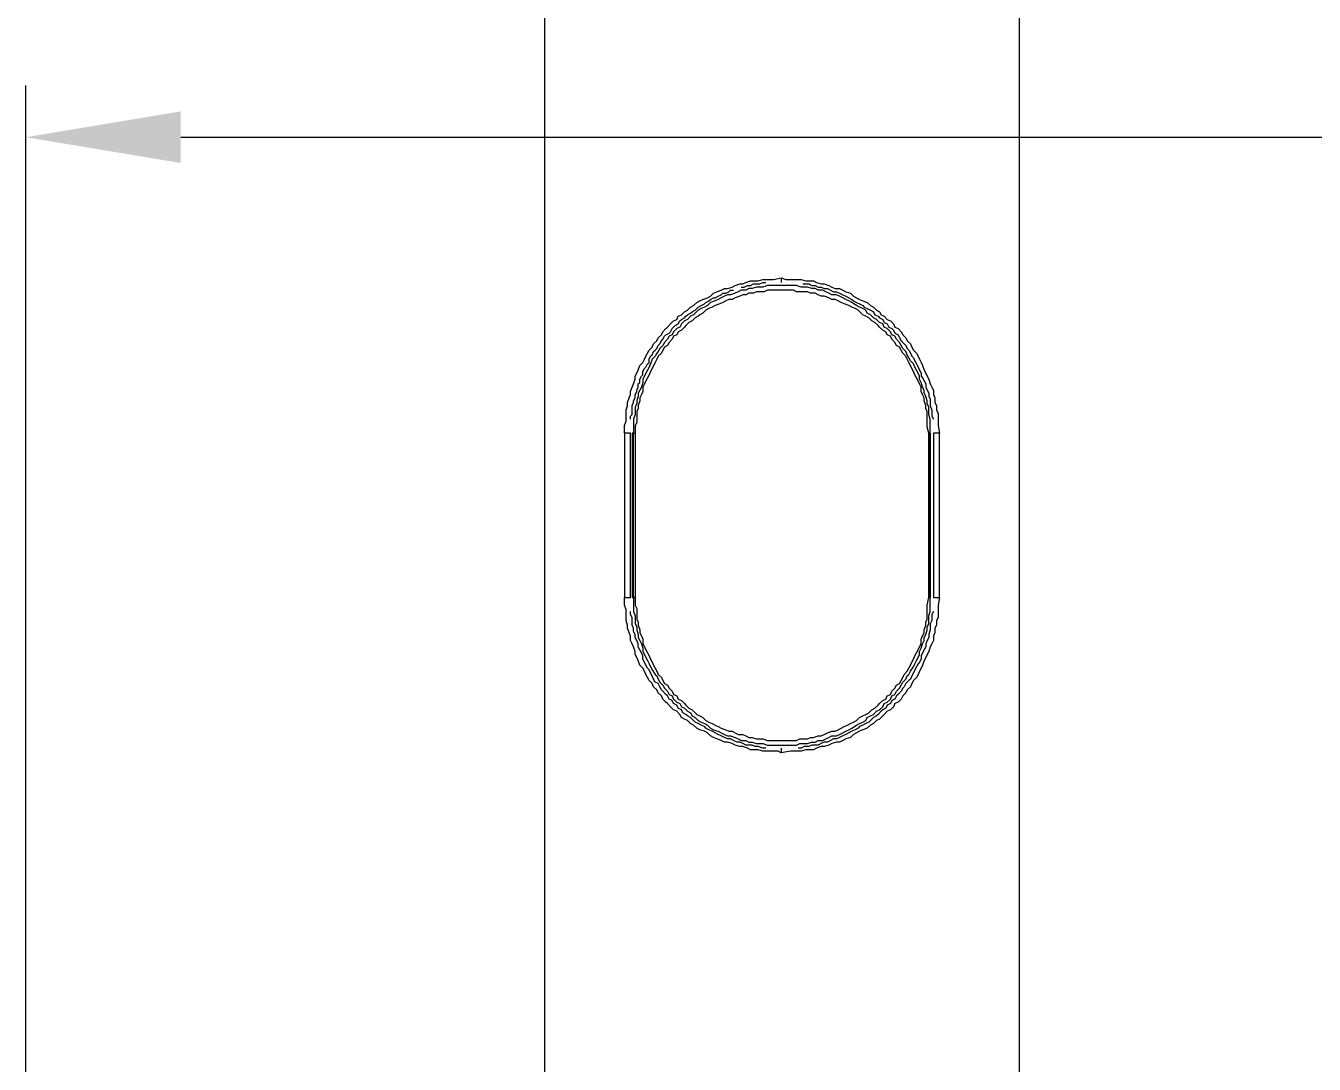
# Model space of a CAD drawing. Extents: x -1585 to -1165, y -4178 to -3881.
# Drawn here: x -1425.7 to -1400.76, y -4014.08 to -3993.98 of the extents above; entities that cross this region are included whole.
import ezdxf

# ---------------------------------------------------------------- set-up
doc = ezdxf.new("R2010")
doc.units = 0
doc.header["$LTSCALE"] = 7
doc.layers.add('DIM', color=2, linetype='CONTINUOUS')
doc.layers.add('DWG', color=7, linetype='CONTINUOUS')

msp = doc.modelspace()

# ---------------------------------------------------------------- linework, layer by layer
at = {"layer": 'DIM', "ltscale": 0.6}
for p, q in [((-1425.7, -4021.961), (-1425.7, -3995.141)), ((-1422.7, -3996.141), (-1346.307, -3996.141))]:
    msp.add_line(p, q, dxfattribs=at)
msp.add_solid([(-1422.7, -3995.641), (-1422.7, -3996.641), (-1425.7, -3996.141)], dxfattribs=at)
at = {"layer": 'DWG'}
for points in [[(-1406.466, -4033.522), (-1406.466, -3967.18), (-1415.659, -3967.18), (-1415.659, -4033.522)], [(-1413.993, -4001.868), (-1414.023, -4001.868), (-1414.053, -4001.868), (-1414.082, -4001.868), (-1414.112, -4001.868), (-1414.112, -4005.051), (-1414.082, -4005.051), (-1414.053, -4005.051), (-1414.023, -4005.051), (-1413.993, -4005.051)], [(-1413.963, -4005.051), (-1413.934, -4005.051), (-1413.934, -4001.868), (-1413.963, -4001.868)], [(-1408.192, -4005.051), (-1408.192, -4001.868)], [(-1408.132, -4001.868), (-1408.132, -4005.051), (-1408.103, -4005.051), (-1408.073, -4005.051), (-1408.043, -4005.051), (-1408.013, -4005.051), (-1408.013, -4001.868), (-1408.043, -4001.868), (-1408.073, -4001.868), (-1408.103, -4001.868)]]:
    msp.add_lwpolyline(points, close=True, dxfattribs=at)
for points in [[(-1414.112, -4001.868), (-1414.112, -4001.719), (-1414.082, -4001.63), (-1414.082, -4001.571), (-1414.082, -4001.481), (-1414.082, -4001.422), (-1414.053, -4001.333), (-1414.053, -4001.273), (-1414.023, -4001.184), (-1413.993, -4001.124), (-1413.993, -4001.065), (-1413.963, -4000.976), (-1413.934, -4000.916), (-1413.904, -4000.827), (-1413.904, -4000.767), (-1413.874, -4000.708), (-1413.844, -4000.648), (-1413.815, -4000.559), (-1413.755, -4000.5), (-1413.725, -4000.44), (-1413.696, -4000.381), (-1413.666, -4000.321), (-1413.636, -4000.262), (-1413.577, -4000.202), (-1413.547, -4000.143), (-1413.487, -4000.083), (-1413.458, -4000.024), (-1413.398, -3999.964), (-1413.368, -3999.905), (-1413.309, -3999.845), (-1413.279, -3999.815), (-1413.22, -3999.756), (-1413.16, -3999.696), (-1413.101, -3999.667), (-1413.071, -3999.607), (-1413.011, -3999.577), (-1412.952, -3999.518), (-1412.892, -3999.488), (-1412.833, -3999.429), (-1412.773, -3999.399), (-1412.714, -3999.339), (-1412.654, -3999.31), (-1412.595, -3999.28), (-1412.506, -3999.25), (-1412.446, -3999.22), (-1412.387, -3999.161), (-1412.327, -3999.131), (-1412.238, -3999.101), (-1412.178, -3999.072), (-1412.119, -3999.072), (-1412.03, -3999.042), (-1411.97, -3999.012), (-1411.881, -3998.982), (-1411.821, -3998.982), (-1411.762, -3998.953), (-1411.673, -3998.923), (-1411.613, -3998.923), (-1411.524, -3998.923), (-1411.435, -3998.893), (-1411.375, -3998.893), (-1411.286, -3998.893), (-1411.226, -3998.893), (-1411.078, -3998.863), (-1410.988, -3998.893), (-1410.899, -3998.893), (-1410.84, -3998.893), (-1410.75, -3998.893), (-1410.691, -3998.893), (-1410.602, -3998.923), (-1410.542, -3998.923), (-1410.453, -3998.923), (-1410.393, -3998.953), (-1410.304, -3998.982), (-1410.245, -3998.982), (-1410.155, -3999.012), (-1410.096, -3999.042), (-1410.036, -3999.072), (-1409.947, -3999.072), (-1409.888, -3999.101), (-1409.828, -3999.131), (-1409.739, -3999.161), (-1409.679, -3999.22), (-1409.62, -3999.25), (-1409.56, -3999.28), (-1409.501, -3999.31), (-1409.412, -3999.339), (-1409.352, -3999.399), (-1409.293, -3999.429), (-1409.233, -3999.488), (-1409.174, -3999.518), (-1409.144, -3999.577), (-1409.084, -3999.607), (-1409.025, -3999.667), (-1408.965, -3999.696), (-1408.906, -3999.756), (-1408.876, -3999.815), (-1408.817, -3999.845), (-1408.757, -3999.905), (-1408.727, -3999.964), (-1408.668, -4000.024), (-1408.638, -4000.083), (-1408.579, -4000.143), (-1408.549, -4000.202), (-1408.519, -4000.262), (-1408.46, -4000.321), (-1408.43, -4000.381), (-1408.4, -4000.44), (-1408.37, -4000.5), (-1408.341, -4000.559), (-1408.311, -4000.648), (-1408.281, -4000.708), (-1408.251, -4000.767), (-1408.222, -4000.827), (-1408.192, -4000.916), (-1408.162, -4000.976), (-1408.132, -4001.035), (-1408.132, -4001.124), (-1408.103, -4001.184), (-1408.103, -4001.273), (-1408.073, -4001.333), (-1408.073, -4001.422), (-1408.043, -4001.481), (-1408.043, -4001.571), (-1408.043, -4001.63), (-1408.043, -4001.719), (-1408.013, -4001.868)], [(-1408.192, -4001.868), (-1408.192, -4001.719), (-1408.192, -4001.66), (-1408.192, -4001.6), (-1408.222, -4001.511), (-1408.222, -4001.452), (-1408.222, -4001.362), (-1408.251, -4001.303), (-1408.251, -4001.243), (-1408.281, -4001.154), (-1408.311, -4001.095), (-1408.311, -4001.035), (-1408.341, -4000.976), (-1408.37, -4000.886), (-1408.4, -4000.827), (-1408.4, -4000.767), (-1408.43, -4000.708), (-1408.46, -4000.648), (-1408.489, -4000.589), (-1408.519, -4000.529), (-1408.579, -4000.47), (-1408.608, -4000.41), (-1408.638, -4000.351), (-1408.668, -4000.291), (-1408.727, -4000.232), (-1408.757, -4000.172), (-1408.787, -4000.113), (-1408.846, -4000.053), (-1408.876, -3999.994), (-1408.936, -3999.964), (-1408.965, -3999.905), (-1409.025, -3999.845), (-1409.084, -3999.815), (-1409.114, -3999.756), (-1409.174, -3999.726), (-1409.233, -3999.667), (-1409.293, -3999.637), (-1409.352, -3999.577), (-1409.412, -3999.548), (-1409.441, -3999.488), (-1409.501, -3999.458), (-1409.56, -3999.429), (-1409.62, -3999.399), (-1409.709, -3999.339), (-1409.769, -3999.31), (-1409.828, -3999.28), (-1409.888, -3999.25), (-1409.947, -3999.22), (-1410.007, -3999.191), (-1410.096, -3999.191), (-1410.155, -3999.161), (-1410.215, -3999.131), (-1410.274, -3999.101), (-1410.364, -3999.101), (-1410.423, -3999.072), (-1410.483, -3999.072), (-1410.572, -3999.042), (-1410.631, -3999.042), (-1410.691, -3999.042), (-1410.78, -3999.012), (-1410.84, -3999.012), (-1410.929, -3999.012), (-1410.988, -3999.012), (-1411.078, -3999.012), (-1411.137, -3999.012), (-1411.197, -3999.012), (-1411.286, -3999.012), (-1411.345, -3999.012), (-1411.435, -3999.042), (-1411.494, -3999.042), (-1411.554, -3999.042), (-1411.643, -3999.072), (-1411.702, -3999.072), (-1411.762, -3999.101), (-1411.851, -3999.101), (-1411.911, -3999.131), (-1411.97, -3999.161), (-1412.059, -3999.191), (-1412.119, -3999.191), (-1412.178, -3999.22), (-1412.238, -3999.25), (-1412.297, -3999.28), (-1412.357, -3999.31), (-1412.446, -3999.339), (-1412.506, -3999.399), (-1412.565, -3999.429), (-1412.625, -3999.458), (-1412.684, -3999.488), (-1412.744, -3999.548), (-1412.773, -3999.577), (-1412.833, -3999.607), (-1412.892, -3999.667), (-1412.952, -3999.696), (-1413.011, -3999.756), (-1413.041, -3999.815), (-1413.101, -3999.845), (-1413.16, -3999.905), (-1413.19, -3999.964), (-1413.249, -3999.994), (-1413.279, -4000.053), (-1413.339, -4000.113), (-1413.368, -4000.172), (-1413.428, -4000.232), (-1413.458, -4000.291), (-1413.487, -4000.321), (-1413.517, -4000.381), (-1413.577, -4000.44), (-1413.606, -4000.529), (-1413.636, -4000.589), (-1413.666, -4000.648), (-1413.696, -4000.708), (-1413.725, -4000.767), (-1413.755, -4000.827), (-1413.755, -4000.886), (-1413.785, -4000.976), (-1413.815, -4001.035), (-1413.844, -4001.095), (-1413.844, -4001.154), (-1413.874, -4001.243), (-1413.874, -4001.303), (-1413.904, -4001.362), (-1413.904, -4001.452), (-1413.904, -4001.511), (-1413.934, -4001.6), (-1413.934, -4001.719), (-1413.934, -4001.868), (-1413.904, -4001.868), (-1413.904, -4005.051), (-1413.934, -4005.051), (-1413.934, -4005.2), (-1413.934, -4005.26), (-1413.934, -4005.319), (-1413.904, -4005.408), (-1413.904, -4005.468), (-1413.904, -4005.557), (-1413.874, -4005.617), (-1413.874, -4005.676), (-1413.844, -4005.765), (-1413.844, -4005.825), (-1413.815, -4005.884), (-1413.785, -4005.944), (-1413.755, -4006.033), (-1413.755, -4006.093), (-1413.725, -4006.152), (-1413.696, -4006.212), (-1413.666, -4006.271), (-1413.636, -4006.331), (-1413.606, -4006.39), (-1413.577, -4006.45), (-1413.517, -4006.539), (-1413.487, -4006.569), (-1413.458, -4006.628), (-1413.428, -4006.688), (-1413.368, -4006.747), (-1413.339, -4006.807), (-1413.279, -4006.866), (-1413.249, -4006.926), (-1413.19, -4006.955), (-1413.16, -4007.015), (-1413.101, -4007.074), (-1413.041, -4007.104), (-1413.011, -4007.164), (-1412.952, -4007.193), (-1412.892, -4007.253), (-1412.833, -4007.283), (-1412.803, -4007.342), (-1412.744, -4007.372), (-1412.684, -4007.431), (-1412.625, -4007.461), (-1412.565, -4007.491), (-1412.506, -4007.521), (-1412.446, -4007.58), (-1412.387, -4007.61), (-1412.297, -4007.64), (-1412.238, -4007.669), (-1412.178, -4007.699), (-1412.119, -4007.729), (-1412.059, -4007.729), (-1411.97, -4007.759), (-1411.911, -4007.788), (-1411.851, -4007.818), (-1411.762, -4007.818), (-1411.702, -4007.848), (-1411.643, -4007.848), (-1411.554, -4007.878), (-1411.494, -4007.878), (-1411.435, -4007.878), (-1411.345, -4007.907), (-1411.286, -4007.907), (-1411.197, -4007.907), (-1411.137, -4007.907), (-1411.078, -4007.907), (-1410.988, -4007.907), (-1410.929, -4007.907), (-1410.84, -4007.907), (-1410.78, -4007.907), (-1410.721, -4007.878), (-1410.631, -4007.878), (-1410.572, -4007.878), (-1410.483, -4007.848), (-1410.423, -4007.848), (-1410.364, -4007.818), (-1410.274, -4007.818), (-1410.215, -4007.788), (-1410.155, -4007.759), (-1410.096, -4007.729), (-1410.007, -4007.729), (-1409.947, -4007.699), (-1409.888, -4007.669), (-1409.828, -4007.64), (-1409.769, -4007.61), (-1409.709, -4007.58), (-1409.62, -4007.521), (-1409.56, -4007.491), (-1409.501, -4007.461), (-1409.441, -4007.431), (-1409.412, -4007.372), (-1409.352, -4007.342), (-1409.293, -4007.312), (-1409.233, -4007.253), (-1409.174, -4007.223), (-1409.114, -4007.164), (-1409.084, -4007.104), (-1409.025, -4007.074), (-1408.965, -4007.015), (-1408.936, -4006.955), (-1408.876, -4006.926), (-1408.846, -4006.866), (-1408.787, -4006.807), (-1408.757, -4006.747), (-1408.727, -4006.688), (-1408.668, -4006.628), (-1408.638, -4006.569), (-1408.608, -4006.539), (-1408.579, -4006.479), (-1408.519, -4006.39), (-1408.489, -4006.331), (-1408.46, -4006.271), (-1408.43, -4006.212), (-1408.4, -4006.152), (-1408.4, -4006.093), (-1408.37, -4006.033), (-1408.341, -4005.944), (-1408.311, -4005.884), (-1408.311, -4005.825), (-1408.281, -4005.765), (-1408.251, -4005.676), (-1408.251, -4005.617), (-1408.222, -4005.557), (-1408.222, -4005.468), (-1408.222, -4005.408), (-1408.192, -4005.319), (-1408.192, -4005.26), (-1408.192, -4005.2), (-1408.192, -4005.051), (-1408.222, -4005.051), (-1408.222, -4001.868), (-1408.192, -4001.868), (-1408.192, -4001.838)], [(-1411.851, -3999.042), (-1411.792, -3999.042), (-1411.732, -3999.012), (-1411.673, -3999.012), (-1411.613, -3998.982), (-1411.554, -3998.982), (-1411.494, -3998.982), (-1411.435, -3998.953), (-1411.375, -3998.953)], [(-1411.078, -3998.863), (-1411.078, -3998.893), (-1411.078, -3998.923), (-1411.078, -3998.953)], [(-1410.661, -3998.982), (-1410.602, -3998.982), (-1410.542, -3998.982), (-1410.483, -3999.012), (-1410.423, -3999.012), (-1410.364, -3999.042), (-1410.304, -3999.042), (-1410.245, -3999.072), (-1410.185, -3999.072), (-1410.126, -3999.101), (-1410.066, -3999.131), (-1410.007, -3999.131), (-1409.947, -3999.161), (-1409.888, -3999.191), (-1409.828, -3999.22), (-1409.769, -3999.25), (-1409.709, -3999.28), (-1409.679, -3999.31), (-1409.62, -3999.339), (-1409.56, -3999.369), (-1409.501, -3999.399), (-1409.471, -3999.429), (-1409.412, -3999.458), (-1409.352, -3999.488), (-1409.293, -3999.518), (-1409.263, -3999.577), (-1409.203, -3999.607), (-1409.174, -3999.637), (-1409.114, -3999.667), (-1409.084, -3999.726), (-1409.025, -3999.756), (-1408.995, -3999.815), (-1408.936, -3999.845), (-1408.906, -3999.875), (-1408.876, -3999.934), (-1408.817, -3999.964), (-1408.787, -4000.024), (-1408.757, -4000.083), (-1408.727, -4000.113), (-1408.668, -4000.172), (-1408.638, -4000.232), (-1408.608, -4000.262), (-1408.579, -4000.321), (-1408.549, -4000.381), (-1408.519, -4000.41), (-1408.489, -4000.47), (-1408.46, -4000.529), (-1408.43, -4000.589), (-1408.4, -4000.648), (-1408.37, -4000.708), (-1408.37, -4000.767), (-1408.341, -4000.797), (-1408.311, -4000.857), (-1408.281, -4000.916), (-1408.281, -4000.976), (-1408.251, -4001.035), (-1408.222, -4001.095), (-1408.222, -4001.154), (-1408.192, -4001.214), (-1408.192, -4001.273), (-1408.192, -4001.333), (-1408.162, -4001.422), (-1408.162, -4001.481), (-1408.162, -4001.541), (-1408.132, -4001.6)], [(-1413.993, -4001.6), (-1413.993, -4001.541), (-1413.963, -4001.511), (-1413.963, -4001.452), (-1413.963, -4001.392), (-1413.963, -4001.333), (-1413.934, -4001.273), (-1413.934, -4001.243), (-1413.904, -4001.184), (-1413.904, -4001.124), (-1413.874, -4001.065), (-1413.874, -4001.035), (-1413.844, -4000.976), (-1413.844, -4000.916), (-1413.815, -4000.886), (-1413.815, -4000.827), (-1413.785, -4000.767), (-1413.755, -4000.738), (-1413.755, -4000.678), (-1413.725, -4000.619), (-1413.696, -4000.589), (-1413.666, -4000.529), (-1413.636, -4000.5), (-1413.636, -4000.44), (-1413.606, -4000.381), (-1413.577, -4000.351), (-1413.547, -4000.291), (-1413.517, -4000.262), (-1413.487, -4000.232), (-1413.458, -4000.172), (-1413.428, -4000.143), (-1413.398, -4000.083), (-1413.368, -4000.053), (-1413.339, -3999.994), (-1413.309, -3999.964), (-1413.249, -3999.934), (-1413.22, -3999.905), (-1413.19, -3999.845), (-1413.16, -3999.815), (-1413.13, -3999.786), (-1413.071, -3999.756), (-1413.041, -3999.696), (-1413.011, -3999.667), (-1412.952, -3999.637), (-1412.922, -3999.607), (-1412.892, -3999.577), (-1412.833, -3999.548), (-1412.803, -3999.518), (-1412.744, -3999.488), (-1412.714, -3999.458), (-1412.684, -3999.429), (-1412.625, -3999.399), (-1412.565, -3999.369), (-1412.535, -3999.339), (-1412.476, -3999.31), (-1412.446, -3999.28), (-1412.387, -3999.25), (-1412.357, -3999.25), (-1412.297, -3999.22), (-1412.238, -3999.191), (-1412.208, -3999.161), (-1412.149, -3999.161), (-1412.089, -3999.131), (-1412.059, -3999.101), (-1412, -3999.101)], [(-1408.222, -4001.868), (-1408.251, -4001.749), (-1408.251, -4001.66), (-1408.251, -4001.6), (-1408.251, -4001.511), (-1408.251, -4001.452), (-1408.281, -4001.392), (-1408.281, -4001.333), (-1408.311, -4001.243), (-1408.311, -4001.184), (-1408.341, -4001.124), (-1408.37, -4001.065), (-1408.37, -4000.976), (-1408.4, -4000.916), (-1408.43, -4000.857), (-1408.46, -4000.797), (-1408.489, -4000.738), (-1408.519, -4000.678), (-1408.549, -4000.619), (-1408.579, -4000.559), (-1408.608, -4000.5), (-1408.638, -4000.44), (-1408.668, -4000.381), (-1408.727, -4000.321), (-1408.757, -4000.262), (-1408.787, -4000.202), (-1408.846, -4000.172), (-1408.876, -4000.113), (-1408.936, -4000.053), (-1408.965, -3999.994), (-1409.025, -3999.964), (-1409.055, -3999.905), (-1409.114, -3999.875), (-1409.174, -3999.815), (-1409.203, -3999.786), (-1409.263, -3999.726), (-1409.322, -3999.696), (-1409.382, -3999.637), (-1409.441, -3999.607), (-1409.501, -3999.577), (-1409.531, -3999.548), (-1409.59, -3999.488), (-1409.65, -3999.458), (-1409.709, -3999.429), (-1409.769, -3999.399), (-1409.858, -3999.369), (-1409.917, -3999.339), (-1409.977, -3999.31), (-1410.036, -3999.28), (-1410.096, -3999.28), (-1410.155, -3999.25), (-1410.245, -3999.22), (-1410.304, -3999.22), (-1410.364, -3999.191), (-1410.423, -3999.161), (-1410.512, -3999.161), (-1410.572, -3999.131), (-1410.631, -3999.131), (-1410.721, -3999.131), (-1410.78, -3999.131), (-1410.84, -3999.101), (-1410.929, -3999.101), (-1410.988, -3999.101), (-1411.048, -3999.101), (-1411.137, -3999.101), (-1411.197, -3999.101), (-1411.286, -3999.101), (-1411.345, -3999.101), (-1411.405, -3999.131), (-1411.494, -3999.131), (-1411.554, -3999.131), (-1411.613, -3999.161), (-1411.702, -3999.161), (-1411.762, -3999.191), (-1411.821, -3999.191), (-1411.881, -3999.22), (-1411.97, -3999.25), (-1412.03, -3999.28), (-1412.089, -3999.28), (-1412.149, -3999.31), (-1412.208, -3999.339), (-1412.268, -3999.369), (-1412.357, -3999.399), (-1412.416, -3999.429), (-1412.476, -3999.458), (-1412.535, -3999.488), (-1412.595, -3999.548), (-1412.654, -3999.577), (-1412.684, -3999.607), (-1412.744, -3999.637), (-1412.803, -3999.696), (-1412.863, -3999.726), (-1412.922, -3999.786), (-1412.952, -3999.815), (-1413.011, -3999.875), (-1413.071, -3999.905), (-1413.101, -3999.964), (-1413.16, -3999.994), (-1413.19, -4000.053), (-1413.249, -4000.113), (-1413.279, -4000.172), (-1413.339, -4000.202), (-1413.368, -4000.262), (-1413.398, -4000.321), (-1413.458, -4000.381), (-1413.487, -4000.44), (-1413.517, -4000.5), (-1413.547, -4000.559), (-1413.577, -4000.619), (-1413.606, -4000.678), (-1413.636, -4000.738), (-1413.666, -4000.797), (-1413.696, -4000.857), (-1413.725, -4000.916), (-1413.755, -4000.976), (-1413.755, -4001.065), (-1413.785, -4001.124), (-1413.815, -4001.184), (-1413.815, -4001.243), (-1413.844, -4001.333), (-1413.844, -4001.392), (-1413.874, -4001.452), (-1413.874, -4001.511), (-1413.874, -4001.6), (-1413.874, -4001.66), (-1413.904, -4001.719), (-1413.904, -4001.868)], [(-1408.013, -4005.051), (-1408.043, -4005.2), (-1408.043, -4005.289), (-1408.043, -4005.349), (-1408.043, -4005.438), (-1408.073, -4005.498), (-1408.073, -4005.587), (-1408.103, -4005.646), (-1408.103, -4005.736), (-1408.132, -4005.795), (-1408.132, -4005.884), (-1408.162, -4005.944), (-1408.192, -4006.003), (-1408.222, -4006.093), (-1408.251, -4006.152), (-1408.281, -4006.212), (-1408.311, -4006.271), (-1408.341, -4006.36), (-1408.37, -4006.42), (-1408.4, -4006.479), (-1408.43, -4006.539), (-1408.46, -4006.598), (-1408.519, -4006.658), (-1408.549, -4006.717), (-1408.579, -4006.777), (-1408.638, -4006.836), (-1408.668, -4006.896), (-1408.727, -4006.955), (-1408.757, -4007.015), (-1408.817, -4007.074), (-1408.876, -4007.104), (-1408.906, -4007.164), (-1408.965, -4007.223), (-1409.025, -4007.253), (-1409.084, -4007.312), (-1409.144, -4007.372), (-1409.174, -4007.402), (-1409.233, -4007.431), (-1409.293, -4007.491), (-1409.352, -4007.521), (-1409.412, -4007.58), (-1409.501, -4007.61), (-1409.56, -4007.64), (-1409.62, -4007.669), (-1409.679, -4007.699), (-1409.739, -4007.759), (-1409.828, -4007.788), (-1409.888, -4007.818), (-1409.947, -4007.848), (-1410.007, -4007.848), (-1410.096, -4007.878), (-1410.155, -4007.907), (-1410.245, -4007.937), (-1410.304, -4007.937), (-1410.393, -4007.967), (-1410.453, -4007.997), (-1410.542, -4007.997), (-1410.602, -4007.997), (-1410.691, -4008.026), (-1410.75, -4008.026), (-1410.84, -4008.026), (-1410.899, -4008.026), (-1411.078, -4008.056), (-1411.137, -4008.026), (-1411.226, -4008.026), (-1411.286, -4008.026), (-1411.375, -4008.026), (-1411.435, -4008.026), (-1411.524, -4007.997), (-1411.583, -4007.997), (-1411.673, -4007.997), (-1411.732, -4007.967), (-1411.821, -4007.937), (-1411.881, -4007.937), (-1411.97, -4007.907), (-1412.03, -4007.878), (-1412.119, -4007.848), (-1412.178, -4007.848), (-1412.238, -4007.818), (-1412.327, -4007.788), (-1412.387, -4007.759), (-1412.446, -4007.729), (-1412.506, -4007.669), (-1412.565, -4007.64), (-1412.654, -4007.61), (-1412.714, -4007.58), (-1412.773, -4007.521), (-1412.833, -4007.491), (-1412.892, -4007.431), (-1412.952, -4007.402), (-1413.011, -4007.372), (-1413.041, -4007.312), (-1413.101, -4007.253), (-1413.16, -4007.223), (-1413.22, -4007.164), (-1413.279, -4007.104), (-1413.309, -4007.074), (-1413.368, -4007.015), (-1413.398, -4006.955), (-1413.458, -4006.896), (-1413.487, -4006.836), (-1413.547, -4006.777), (-1413.577, -4006.717), (-1413.636, -4006.658), (-1413.666, -4006.598), (-1413.696, -4006.539), (-1413.725, -4006.479), (-1413.755, -4006.42), (-1413.815, -4006.36), (-1413.844, -4006.271), (-1413.874, -4006.212), (-1413.904, -4006.152), (-1413.904, -4006.093), (-1413.934, -4006.003), (-1413.963, -4005.944), (-1413.993, -4005.884), (-1413.993, -4005.795), (-1414.023, -4005.736), (-1414.053, -4005.646), (-1414.053, -4005.587), (-1414.082, -4005.498), (-1414.082, -4005.438), (-1414.082, -4005.349), (-1414.082, -4005.289), (-1414.112, -4005.2), (-1414.112, -4005.051)], [(-1413.904, -4005.051), (-1413.904, -4005.2), (-1413.874, -4005.26), (-1413.874, -4005.319), (-1413.874, -4005.408), (-1413.874, -4005.468), (-1413.844, -4005.527), (-1413.844, -4005.587), (-1413.815, -4005.676), (-1413.815, -4005.736), (-1413.785, -4005.795), (-1413.755, -4005.855), (-1413.755, -4005.944), (-1413.725, -4006.003), (-1413.696, -4006.063), (-1413.666, -4006.122), (-1413.636, -4006.182), (-1413.606, -4006.241), (-1413.577, -4006.301), (-1413.547, -4006.36), (-1413.517, -4006.42), (-1413.487, -4006.479), (-1413.458, -4006.539), (-1413.398, -4006.598), (-1413.368, -4006.658), (-1413.339, -4006.717), (-1413.279, -4006.747), (-1413.249, -4006.807), (-1413.19, -4006.866), (-1413.16, -4006.926), (-1413.101, -4006.955), (-1413.071, -4007.015), (-1413.011, -4007.045), (-1412.952, -4007.104), (-1412.922, -4007.134), (-1412.863, -4007.193), (-1412.803, -4007.223), (-1412.744, -4007.283), (-1412.714, -4007.312), (-1412.654, -4007.342), (-1412.595, -4007.372), (-1412.535, -4007.431), (-1412.476, -4007.461), (-1412.416, -4007.491), (-1412.357, -4007.521), (-1412.297, -4007.55), (-1412.238, -4007.58), (-1412.149, -4007.61), (-1412.089, -4007.64), (-1412.03, -4007.64), (-1411.97, -4007.669), (-1411.911, -4007.699), (-1411.821, -4007.699), (-1411.762, -4007.729), (-1411.702, -4007.759), (-1411.643, -4007.759), (-1411.554, -4007.788), (-1411.494, -4007.788), (-1411.435, -4007.788), (-1411.345, -4007.818), (-1411.286, -4007.818), (-1411.197, -4007.818), (-1411.137, -4007.818), (-1411.078, -4007.818), (-1410.988, -4007.818), (-1410.929, -4007.818), (-1410.869, -4007.818), (-1410.78, -4007.818), (-1410.721, -4007.788), (-1410.661, -4007.788), (-1410.572, -4007.788), (-1410.512, -4007.759), (-1410.453, -4007.759), (-1410.364, -4007.729), (-1410.304, -4007.729), (-1410.245, -4007.699), (-1410.185, -4007.669), (-1410.096, -4007.64), (-1410.036, -4007.64), (-1409.977, -4007.61), (-1409.917, -4007.58), (-1409.858, -4007.55), (-1409.798, -4007.521), (-1409.739, -4007.491), (-1409.679, -4007.461), (-1409.62, -4007.431), (-1409.56, -4007.372), (-1409.501, -4007.342), (-1409.441, -4007.312), (-1409.382, -4007.283), (-1409.322, -4007.223), (-1409.263, -4007.193), (-1409.203, -4007.134), (-1409.174, -4007.104), (-1409.114, -4007.045), (-1409.055, -4007.015), (-1409.025, -4006.955), (-1408.965, -4006.926), (-1408.936, -4006.866), (-1408.876, -4006.807), (-1408.846, -4006.747), (-1408.787, -4006.717), (-1408.757, -4006.658), (-1408.727, -4006.598), (-1408.698, -4006.539), (-1408.638, -4006.479), (-1408.608, -4006.42), (-1408.579, -4006.36), (-1408.549, -4006.301), (-1408.519, -4006.241), (-1408.489, -4006.182), (-1408.46, -4006.122), (-1408.43, -4006.063), (-1408.4, -4006.003), (-1408.37, -4005.944), (-1408.37, -4005.855), (-1408.341, -4005.795), (-1408.311, -4005.736), (-1408.311, -4005.676), (-1408.281, -4005.587), (-1408.281, -4005.527), (-1408.251, -4005.468), (-1408.251, -4005.408), (-1408.251, -4005.319), (-1408.251, -4005.26), (-1408.251, -4005.2), (-1408.222, -4005.051)], [(-1411.375, -4007.967), (-1411.435, -4007.967), (-1411.524, -4007.937), (-1411.583, -4007.937), (-1411.643, -4007.907), (-1411.702, -4007.907), (-1411.762, -4007.907), (-1411.821, -4007.878), (-1411.881, -4007.848), (-1411.94, -4007.848), (-1412, -4007.818), (-1412.059, -4007.788), (-1412.119, -4007.788), (-1412.178, -4007.759), (-1412.238, -4007.729), (-1412.297, -4007.699), (-1412.357, -4007.669), (-1412.416, -4007.64), (-1412.476, -4007.61), (-1412.535, -4007.58), (-1412.565, -4007.55), (-1412.625, -4007.521), (-1412.684, -4007.491), (-1412.744, -4007.461), (-1412.773, -4007.431), (-1412.833, -4007.372), (-1412.892, -4007.342), (-1412.922, -4007.312), (-1412.982, -4007.283), (-1413.011, -4007.223), (-1413.071, -4007.193), (-1413.101, -4007.134), (-1413.16, -4007.104), (-1413.19, -4007.045), (-1413.249, -4007.015), (-1413.279, -4006.955), (-1413.309, -4006.926), (-1413.368, -4006.866), (-1413.398, -4006.836), (-1413.428, -4006.777), (-1413.458, -4006.717), (-1413.517, -4006.688), (-1413.547, -4006.628), (-1413.577, -4006.569), (-1413.606, -4006.509), (-1413.636, -4006.45), (-1413.666, -4006.42), (-1413.696, -4006.36), (-1413.725, -4006.301), (-1413.755, -4006.241), (-1413.755, -4006.182), (-1413.785, -4006.122), (-1413.815, -4006.063), (-1413.844, -4006.003), (-1413.844, -4005.944), (-1413.874, -4005.884), (-1413.904, -4005.825), (-1413.904, -4005.765), (-1413.934, -4005.706), (-1413.934, -4005.646), (-1413.963, -4005.587), (-1413.963, -4005.527), (-1413.963, -4005.438), (-1413.993, -4005.379), (-1413.993, -4005.319)], [(-1408.132, -4005.319), (-1408.162, -4005.379), (-1408.162, -4005.438), (-1408.162, -4005.498), (-1408.192, -4005.557), (-1408.192, -4005.617), (-1408.192, -4005.676), (-1408.222, -4005.765), (-1408.222, -4005.825), (-1408.251, -4005.884), (-1408.281, -4005.944), (-1408.281, -4006.003), (-1408.311, -4006.063), (-1408.341, -4006.122), (-1408.37, -4006.182), (-1408.37, -4006.241), (-1408.4, -4006.301), (-1408.43, -4006.331), (-1408.46, -4006.39), (-1408.489, -4006.45), (-1408.519, -4006.509), (-1408.549, -4006.569), (-1408.579, -4006.628), (-1408.608, -4006.658), (-1408.668, -4006.717), (-1408.698, -4006.777), (-1408.727, -4006.807), (-1408.757, -4006.866), (-1408.817, -4006.926), (-1408.846, -4006.955), (-1408.876, -4007.015), (-1408.936, -4007.045), (-1408.965, -4007.104), (-1409.025, -4007.134), (-1409.055, -4007.193), (-1409.114, -4007.223), (-1409.144, -4007.253), (-1409.203, -4007.312), (-1409.233, -4007.342), (-1409.293, -4007.372), (-1409.352, -4007.431), (-1409.382, -4007.461), (-1409.441, -4007.491), (-1409.501, -4007.521), (-1409.56, -4007.55), (-1409.59, -4007.58), (-1409.65, -4007.61), (-1409.709, -4007.64), (-1409.769, -4007.669), (-1409.828, -4007.699), (-1409.888, -4007.729), (-1409.947, -4007.759), (-1410.007, -4007.788), (-1410.066, -4007.788), (-1410.126, -4007.818), (-1410.185, -4007.848), (-1410.245, -4007.848), (-1410.304, -4007.878), (-1410.364, -4007.907), (-1410.423, -4007.907), (-1410.483, -4007.907), (-1410.542, -4007.937), (-1410.631, -4007.937), (-1410.691, -4007.967), (-1410.75, -4007.967)], [(-1411.078, -4007.967), (-1411.078, -4007.997), (-1411.078, -4008.026), (-1411.078, -4008.056)]]:
    msp.add_lwpolyline(points, dxfattribs=at)

doc.saveas('drawing.dxf')
